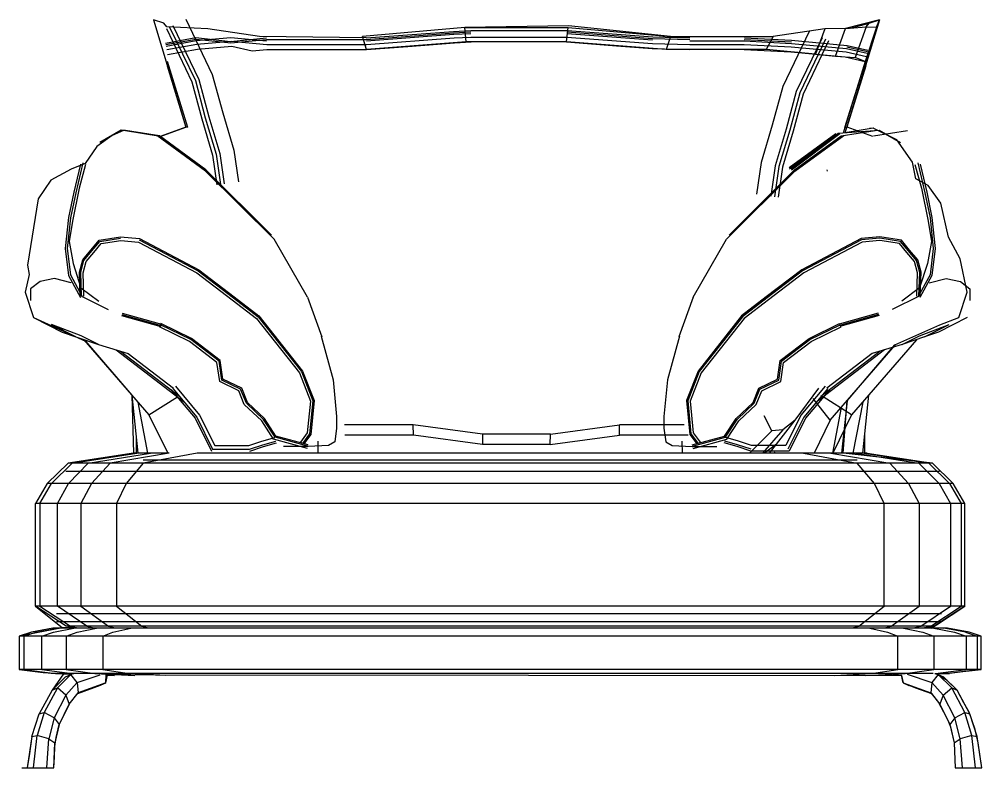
# Model space of a CAD drawing. Header units: inches. Extents: x -0.4 to 42.1, y 14 to 38.8.
# Drawn here: x 23.096 to 24.199, y 19.192 to 20.05 of the extents above; entities that cross this region are included whole.
import ezdxf

# ---------------------------------------------------------------- set-up
doc = ezdxf.new("R2010")
doc.units = ezdxf.units.IN
doc.header["$MEASUREMENT"] = 0
doc.layers.add('02', color=2, linetype='Continuous')

msp = doc.modelspace()

# ---------------------------------------------------------------- linework, layer by layer
at = {"layer": '02'}
for p, q in [((23.2619, 20.0453), (23.2501, 20.049)), ((23.2501, 20.049), (23.2871, 19.926)), ((23.2655, 20.0409), (23.2619, 20.0453)), ((23.2874, 20.0496), (23.3176, 19.9865)), ((24.0426, 19.9197), (24.0818, 20.049)), ((24.0818, 20.049), (24.043, 20.039)), ((24.0488, 20.0395), (24.07, 20.0453)), ((24.0818, 20.049), (24.066, 19.9963)), ((24.0666, 20.0409), (24.07, 20.0453)), ((24.07, 20.0453), (24.0818, 20.049)), ((24.0784, 20.0404), (24.0818, 20.049)), ((23.265, 20.0389), (23.2942, 19.9779)), ((23.3125, 20.0388), (23.2655, 20.0409)), ((23.2687, 20.0407), (23.2982, 19.9793)), ((23.2725, 20.0425), (23.3021, 19.9808)), ((23.3718, 20.0297), (23.3125, 20.0388)), ((23.6068, 20.0402), (23.4895, 20.0297)), ((23.4939, 20.0282), (23.594, 20.0358)), ((23.494, 20.0265), (23.5942, 20.0341)), ((23.594, 20.0358), (23.6137, 20.0369)), ((23.5942, 20.0341), (23.6137, 20.0351)), ((23.5943, 20.0324), (23.6138, 20.0334)), ((23.7255, 20.0422), (23.6068, 20.0402)), ((23.6068, 20.0402), (23.7253, 20.0402)), ((23.6084, 20.0236), (23.6068, 20.0402)), ((23.6137, 20.0369), (23.724, 20.0369)), ((23.7235, 20.0236), (23.7253, 20.0402)), ((23.7239, 20.0334), (23.822, 20.026)), ((23.724, 20.0369), (23.8221, 20.0294)), ((23.724, 20.0351), (23.822, 20.0277)), ((23.7253, 20.0402), (23.8425, 20.0297)), ((23.8425, 20.0297), (23.7255, 20.0422)), ((24.0194, 20.0388), (23.9602, 20.0297)), ((24.0013, 20.0356, 0), (23.971, 19.9725, 0)), ((24.0194, 20.0388), (24.0085, 20.0095)), ((24.043, 20.039), (24.0194, 20.0388)), ((24.0313, 20.0074), (24.043, 20.039)), ((24.043, 20.039), (24.0666, 20.0409)), ((24.0666, 20.0409), (24.0541, 20.0057)), ((24.0784, 20.0404), (24.0656, 20.0013)), ((24.0666, 20.0409), (24.0784, 20.0404)), ((23.264, 20.0224), (23.2989, 20.0286)), ((23.2643, 20.0207), (23.2991, 20.0269)), ((23.2646, 20.019), (23.2993, 20.0252)), ((23.2989, 20.0286), (23.3386, 20.0243)), ((23.2991, 20.0269), (23.3387, 20.0226)), ((23.2993, 20.0252), (23.3389, 20.0288)), ((23.2999, 20.0211), (23.3393, 20.0247)), ((23.3386, 20.0243), (23.3796, 20.0282)), ((23.3387, 20.0226), (23.3796, 20.0265)), ((23.3389, 20.0288), (23.3797, 20.0248)), ((23.3393, 20.0247), (23.3799, 20.0207)), ((23.4939, 20.0282), (23.3718, 20.0297)), ((23.3796, 20.0265), (23.494, 20.0265)), ((23.4944, 20.0149), (23.4895, 20.0297)), ((23.4941, 20.0248), (23.5943, 20.0324)), ((23.4942, 20.0207), (23.5945, 20.0283)), ((23.6084, 20.0236), (23.4944, 20.0149)), ((23.5416, 20.0185), (23.5949, 20.0226)), ((23.5945, 20.0283), (23.6139, 20.0293)), ((23.5949, 20.0226), (23.614, 20.0236)), ((23.7235, 20.0236), (23.6084, 20.0236)), ((23.6139, 20.0293), (23.7237, 20.0293)), ((23.7235, 20.0236), (23.7805, 20.0193)), ((23.8375, 20.0149), (23.7235, 20.0236)), ((23.7237, 20.0293), (23.8217, 20.0219)), ((23.8217, 20.0219), (23.8645, 20.0207)), ((23.822, 20.0277), (23.8646, 20.0265)), ((23.8221, 20.0294), (23.8646, 20.0282)), ((23.8425, 20.0297), (23.8375, 20.0149)), ((23.8425, 20.0297), (23.9602, 20.0297)), ((23.8646, 20.0248), (23.927, 20.0248)), ((23.927, 20.0265), (23.981, 20.0237)), ((23.927, 20.0248), (23.9809, 20.022)), ((23.9271, 20.0282), (23.9811, 20.0255)), ((23.9602, 20.0297), (23.9519, 20.0149)), ((23.9809, 20.022), (24.0442, 20.0163)), ((23.9811, 20.0255), (24.0448, 20.0197)), ((24.0161, 20.0285, 0), (23.9865, 19.9668, 0)), ((24.0199, 20.0267, 0), (23.9905, 19.9653, 0)), ((24.0236, 20.0249, 0), (23.9944, 19.9639, 0)), ((23.2654, 20.015), (23.2999, 20.0211)), ((23.2664, 20.0093), (23.3007, 20.0154)), ((23.3007, 20.0154), (23.3398, 20.019)), ((23.3398, 20.019), (23.3634, 20.0133)), ((23.3634, 20.0133), (23.3802, 20.0149)), ((23.3799, 20.0207), (23.4942, 20.0207)), ((23.3802, 20.0149), (23.4944, 20.0149)), ((23.4944, 20.0149), (23.5416, 20.0185)), ((23.7805, 20.0193), (23.8214, 20.0162)), ((23.8214, 20.0162), (23.8644, 20.0149)), ((23.9519, 20.0149), (23.8375, 20.0149)), ((23.8645, 20.0207), (23.9269, 20.0207)), ((23.9268, 20.0149), (23.9802, 20.0122)), ((23.9269, 20.0207), (23.9806, 20.0179)), ((24.0085, 20.0095), (23.9519, 20.0149)), ((23.9802, 20.0122), (24.0427, 20.0066)), ((23.9806, 20.0179), (24.0436, 20.0122)), ((24.0436, 20.0122), (24.0668, 20.0069)), ((24.0442, 20.0163), (24.0678, 20.0109)), ((24.0445, 20.018), (24.0681, 20.0126)), ((24.0448, 20.0197), (24.0685, 20.0143)), ((23.2897, 19.9256), (23.2664, 20.0013)), ((24.0085, 20.0095), (24.0313, 20.0074)), ((24.0313, 20.0074), (24.0541, 20.0057)), ((24.0656, 20.0013), (24.0402, 19.9193)), ((24.0423, 19.9256), (24.0657, 20.0013)), ((24.0427, 20.0066), (24.0656, 20.0013)), ((24.0656, 20.0013), (24.0541, 20.0057)), ((23.266, 19.9963), (23.2874, 19.926)), ((24.0661, 19.9963), (24.0446, 19.926)), ((23.2942, 19.9779), (23.3056, 19.9355)), ((23.2982, 19.9793), (23.3096, 19.9366)), ((23.3021, 19.9808), (23.3136, 19.9378)), ((23.3176, 19.9865), (23.3295, 19.9423)), ((23.971, 19.9725, 0), (23.9591, 19.9283, 0)), ((23.9865, 19.9668, 0), (23.975, 19.9238, 0)), ((23.9905, 19.9653, 0), (23.979, 19.9226, 0)), ((23.9944, 19.9639, 0), (23.983, 19.9215, 0)), ((23.3056, 19.9355), (23.318, 19.8941)), ((23.3096, 19.9366), (23.3221, 19.895)), ((23.3136, 19.9378), (23.3262, 19.8959)), ((23.3295, 19.9423), (23.3423, 19.8995)), ((23.2134, 19.9224), (23.1888, 19.9086)), ((23.2181, 19.9221), (23.2134, 19.9224)), ((23.254, 19.9163), (23.2134, 19.9224)), ((23.2578, 19.9155), (23.2871, 19.926)), ((23.2871, 19.926), (23.2579, 19.9155)), ((23.2896, 19.926), (23.2871, 19.926)), ((23.9591, 19.9283, 0), (23.9463, 19.8855, 0)), ((23.975, 19.9238, 0), (23.9624, 19.8819, 0)), ((23.979, 19.9226, 0), (23.9665, 19.881, 0)), ((24.0346, 19.9191, 0), (24.0816, 19.9224)), ((24.0424, 19.926), (24.045, 19.926)), ((24.0747, 19.9249), (24.0426, 19.9197)), ((24.0742, 19.9155), (24.045, 19.926)), ((24.0705, 19.9248, 0), (24.0752, 19.9252, 0)), ((24.1017, 19.9116), (24.0747, 19.9249)), ((24.0769, 19.9221), (24.0816, 19.9224)), ((24.0816, 19.9224), (24.1061, 19.9086)), ((23.203, 19.9166), (23.1855, 19.9037)), ((23.2157, 19.9223), (23.203, 19.9166)), ((23.2579, 19.9155), (23.2157, 19.9223)), ((23.257, 19.9162), (23.2181, 19.9221)), ((23.3099, 19.8756), (23.254, 19.9163)), ((23.3103, 19.877), (23.257, 19.9162)), ((23.983, 19.9215, 0), (23.9706, 19.8801, 0)), ((23.9783, 19.8797, 0), (24.0317, 19.9189, 0)), ((23.9787, 19.8783, 0), (24.0346, 19.9191, 0)), ((23.9806, 19.8782), (24.0334, 19.9182)), ((24.0363, 19.9184), (23.9811, 19.8768)), ((23.9846, 19.877), (24.038, 19.9162)), ((23.985, 19.8756), (24.0409, 19.9163)), ((24.038, 19.9162), (24.0769, 19.9221)), ((24.0751, 19.9162), (24.114, 19.9221)), ((24.1196, 19.8861), (24.1017, 19.9116)), ((23.1855, 19.9037), (23.1721, 19.8843)), ((23.318, 19.8941), (23.3229, 19.8598)), ((23.3221, 19.895), (23.327, 19.8604)), ((23.3262, 19.8959), (23.3311, 19.861)), ((23.3423, 19.8995), (23.3475, 19.8633)), ((23.1721, 19.8843), (23.156, 19.878)), ((23.1665, 19.8837, 0), (23.159, 19.8514, 0)), ((23.1692, 19.8851, 0), (23.1612, 19.8509, 0)), ((23.1725, 19.8832, 0), (23.165, 19.8562, 0)), ((23.9463, 19.8855, 0), (23.9411, 19.8493, 0)), ((23.9624, 19.8819, 0), (23.9575, 19.8469, 0)), ((23.9665, 19.881, 0), (23.9616, 19.8464, 0)), ((23.9706, 19.8801, 0), (23.9657, 19.8458, 0)), ((24.1234, 19.8669), (24.1196, 19.8861)), ((24.1225, 19.8832, 0), (24.13, 19.8562, 0)), ((24.1257, 19.8851, 0), (24.1337, 19.8509, 0)), ((24.1284, 19.8837, 0), (24.136, 19.8514, 0)), ((23.156, 19.878), (23.1328, 19.8655)), ((23.3103, 19.877), (23.3099, 19.8756)), ((23.3883, 19.7979), (23.3099, 19.8756)), ((23.3854, 19.8024), (23.3103, 19.877)), ((23.9066, 19.7979), (23.985, 19.8756)), ((23.9095, 19.8024), (23.9846, 19.877)), ((23.9846, 19.877), (23.985, 19.8756)), ((24.0217, 19.877), (24.0221, 19.8756)), ((23.1328, 19.8655), (23.1182, 19.8438)), ((24.1376, 19.8593), (24.1234, 19.8669)), ((24.1521, 19.839), (24.1376, 19.8593)), ((23.159, 19.8514, 0), (23.1529, 19.8227, 0)), ((23.1612, 19.8509, 0), (23.1552, 19.8223, 0)), ((23.165, 19.8562, 0), (23.1574, 19.8185, 0)), ((24.13, 19.8562, 0), (24.1375, 19.8185, 0)), ((24.1337, 19.8509, 0), (24.1398, 19.8223, 0)), ((24.136, 19.8514, 0), (24.142, 19.8227, 0)), ((23.1182, 19.8438), (23.1061, 19.7679)), ((24.1608, 19.7999), (24.1521, 19.839)), ((23.1529, 19.8227, 0), (23.1491, 19.7869, 0)), ((23.1552, 19.8223, 0), (23.1514, 19.787, 0)), ((23.1574, 19.8185, 0), (23.1537, 19.7952, 0)), ((24.1375, 19.8185, 0), (24.1413, 19.7952, 0)), ((24.1398, 19.8223, 0), (24.1435, 19.787, 0)), ((24.142, 19.8227, 0), (24.1458, 19.7869, 0)), ((23.1537, 19.7952, 0), (23.1582, 19.7697, 0)), ((23.1786, 19.7852, 0), (23.1881, 19.7966, 0)), ((23.1797, 19.7843, 0), (23.1888, 19.7952, 0)), ((23.1818, 19.7826, 0), (23.1902, 19.7927, 0)), ((23.1881, 19.7966, 0), (23.2126, 19.8003, 0)), ((23.1888, 19.7952, 0), (23.2126, 19.7989, 0)), ((23.1902, 19.7927, 0), (23.2127, 19.7962, 0)), ((23.2126, 19.8003, 0), (23.2343, 19.7984, 0)), ((23.2127, 19.7962, 0), (23.2331, 19.7944, 0)), ((23.2331, 19.7944, 0), (23.2999, 19.7591, 0)), ((23.2339, 19.797, 0), (23.3014, 19.7614, 0)), ((23.2343, 19.7984, 0), (23.3022, 19.7626, 0)), ((23.4265, 19.7313), (23.3883, 19.7979)), ((23.8685, 19.7313), (23.9066, 19.7979)), ((24.0607, 19.7984, 0), (23.9928, 19.7626, 0)), ((24.0611, 19.797, 0), (23.9936, 19.7614, 0)), ((24.0619, 19.7944, 0), (23.995, 19.7591, 0)), ((24.0824, 19.8003, 0), (24.0607, 19.7984, 0)), ((24.0823, 19.7989, 0), (24.0611, 19.797, 0)), ((24.0822, 19.7962, 0), (24.0619, 19.7944, 0)), ((24.1047, 19.7927, 0), (24.0822, 19.7962, 0)), ((24.1061, 19.7952, 0), (24.0823, 19.7989, 0)), ((24.1069, 19.7966, 0), (24.0824, 19.8003, 0)), ((24.1132, 19.7826, 0), (24.1047, 19.7927, 0)), ((24.1152, 19.7843, 0), (24.1061, 19.7952, 0)), ((24.1163, 19.7852, 0), (24.1069, 19.7966, 0)), ((24.1413, 19.7952, 0), (24.1368, 19.7697, 0)), ((24.1742, 19.7753), (24.1608, 19.7999)), ((23.1491, 19.7869, 0), (23.153, 19.7562, 0)), ((23.1514, 19.787, 0), (23.1552, 19.7569, 0)), ((23.1692, 19.7739, 0), (23.1786, 19.7852, 0)), ((23.1705, 19.7733, 0), (23.1797, 19.7843, 0)), ((23.173, 19.772, 0), (23.1818, 19.7826, 0)), ((24.122, 19.772, 0), (24.1132, 19.7826, 0)), ((24.1244, 19.7733, 0), (24.1152, 19.7843, 0)), ((24.1258, 19.7739, 0), (24.1163, 19.7852, 0)), ((24.1435, 19.787, 0), (24.1398, 19.7569, 0)), ((24.1458, 19.7869, 0), (24.142, 19.7562, 0)), ((23.1582, 19.7697, 0), (23.1672, 19.7418, 0)), ((23.1654, 19.7598, 0), (23.1692, 19.7739, 0)), ((23.1669, 19.7596, 0), (23.1705, 19.7733, 0)), ((23.1696, 19.7593, 0), (23.173, 19.772, 0)), ((24.1254, 19.7593, 0), (24.122, 19.772, 0)), ((24.1281, 19.7596, 0), (24.1244, 19.7733, 0)), ((24.1295, 19.7598, 0), (24.1258, 19.7739, 0)), ((24.1368, 19.7697, 0), (24.1277, 19.7418, 0)), ((24.1823, 19.7372), (24.1742, 19.7753)), ((23.1077, 19.7574), (23.1033, 19.7372)), ((23.1061, 19.7679), (23.1077, 19.7574)), ((23.1664, 19.7325, 0), (23.1654, 19.7598, 0)), ((23.1678, 19.7325, 0), (23.1669, 19.7596, 0)), ((23.1705, 19.7326, 0), (23.1696, 19.7593, 0)), ((23.2999, 19.7591, 0), (23.3402, 19.7282, 0)), ((23.3014, 19.7614, 0), (23.3418, 19.7304, 0)), ((23.3022, 19.7626, 0), (23.3427, 19.7315, 0)), ((23.9928, 19.7626, 0), (23.9522, 19.7315, 0)), ((23.9936, 19.7614, 0), (23.9531, 19.7304, 0)), ((23.995, 19.7591, 0), (23.9547, 19.7282, 0)), ((24.1245, 19.7326, 0), (24.1254, 19.7593, 0)), ((24.1271, 19.7325, 0), (24.1281, 19.7596, 0)), ((24.1286, 19.7325, 0), (24.1295, 19.7598, 0)), ((23.1203, 19.7492, 0), (23.1095, 19.7409, 0)), ((23.1369, 19.7525, 0), (23.1203, 19.7492, 0)), ((23.156, 19.7476, 0), (23.1369, 19.7525, 0)), ((23.153, 19.7562, 0), (23.1667, 19.731, 0)), ((23.1552, 19.7569, 0), (23.1687, 19.732, 0)), ((24.1398, 19.7569, 0), (24.1262, 19.732, 0)), ((24.142, 19.7562, 0), (24.1282, 19.731, 0)), ((24.1389, 19.7476, 0), (24.1581, 19.7525, 0)), ((24.1581, 19.7525, 0), (24.1747, 19.7492, 0)), ((24.1747, 19.7492, 0), (24.1855, 19.7409, 0)), ((23.1033, 19.7372), (23.1127, 19.708)), ((23.1095, 19.7409, 0), (23.1095, 19.7276, 0)), ((23.1672, 19.7418, 0), (23.1875, 19.7268, 0)), ((24.1277, 19.7418, 0), (24.1074, 19.7268, 0)), ((24.1729, 19.708), (24.1823, 19.7372)), ((24.1855, 19.7409, 0), (24.1855, 19.7276, 0)), ((23.1676, 19.7325), (23.1985, 19.7172)), ((23.3402, 19.7282, 0), (23.3681, 19.7069, 0)), ((23.3418, 19.7304, 0), (23.37, 19.7088, 0)), ((23.3427, 19.7315, 0), (23.371, 19.7098, 0)), ((23.4265, 19.7313), (23.4431, 19.6859)), ((23.8685, 19.7313), (23.8519, 19.6859)), ((23.9522, 19.7315, 0), (23.9239, 19.7098, 0)), ((23.9531, 19.7304, 0), (23.925, 19.7088, 0)), ((23.9547, 19.7282, 0), (23.9269, 19.7069, 0)), ((24.1273, 19.7325), (24.0964, 19.7172)), ((23.2144, 19.713), (23.2594, 19.7003)), ((24.0805, 19.713), (24.0356, 19.7003)), ((23.1127, 19.708), (23.1722, 19.6807)), ((23.1127, 19.708), (23.1456, 19.6913)), ((23.2136, 19.7102), (23.2586, 19.6975)), ((23.214, 19.7116), (23.259, 19.6989)), ((23.3681, 19.7069, 0), (23.4174, 19.6446, 0)), ((23.37, 19.7088, 0), (23.4197, 19.646, 0)), ((23.371, 19.7098, 0), (23.421, 19.6467, 0)), ((23.9239, 19.7098, 0), (23.874, 19.6467, 0)), ((23.925, 19.7088, 0), (23.8752, 19.646, 0)), ((23.9269, 19.7069, 0), (23.8776, 19.6446, 0)), ((24.0809, 19.7116), (24.036, 19.6989)), ((24.0813, 19.7102), (24.0363, 19.6975)), ((24.1822, 19.708), (24.1493, 19.6913)), ((24.151, 19.6996), (24.1729, 19.708)), ((23.1614, 19.6859), (23.1333, 19.7001)), ((23.1675, 19.687), (23.1333, 19.7001)), ((23.1456, 19.6913), (23.1614, 19.6859)), ((23.2915, 19.6805, 0), (23.257, 19.6973, 0)), ((23.2929, 19.6828, 0), (23.2581, 19.6997, 0)), ((23.2937, 19.684, 0), (23.2588, 19.701, 0)), ((24.0013, 19.684, 0), (24.0362, 19.701, 0)), ((24.002, 19.6828, 0), (24.0368, 19.6997, 0)), ((24.0034, 19.6805, 0), (24.038, 19.6973, 0)), ((24.0995, 19.6766), (24.151, 19.6996)), ((24.1275, 19.687), (24.1616, 19.7001)), ((24.1336, 19.6859), (24.1616, 19.7001)), ((24.1493, 19.6913), (24.1336, 19.6859)), ((23.1614, 19.6859), (23.1872, 19.677)), ((23.1872, 19.677), (23.1675, 19.687)), ((23.1702, 19.6828), (23.1706, 19.6825)), ((23.1706, 19.6825), (23.245, 19.5965)), ((23.1706, 19.6825), (23.1707, 19.6825)), ((23.1722, 19.6807), (23.2256, 19.6189)), ((23.3229, 19.6565, 0), (23.2915, 19.6805, 0)), ((23.3254, 19.6579, 0), (23.2929, 19.6828, 0)), ((23.3268, 19.6587, 0), (23.2937, 19.684, 0)), ((23.4422, 19.6868, 0), (23.4559, 19.6366, 0)), ((23.8527, 19.6868, 0), (23.8391, 19.6366, 0)), ((23.9682, 19.6587, 0), (24.0013, 19.684, 0)), ((23.9695, 19.6579, 0), (24.002, 19.6828, 0)), ((23.972, 19.6565, 0), (24.0034, 19.6805, 0)), ((24.1244, 19.6825), (24.0499, 19.5965)), ((24.1078, 19.677), (24.1275, 19.687)), ((24.1336, 19.6859), (24.1078, 19.677)), ((24.1244, 19.6825), (24.1243, 19.6825)), ((24.1248, 19.6828), (24.1244, 19.6825)), ((23.1872, 19.677), (23.2214, 19.6669)), ((23.2073, 19.671), (23.2847, 19.6116)), ((23.2125, 19.6695), (23.2803, 19.6175)), ((24.0877, 19.671), (24.0103, 19.6116)), ((24.0825, 19.6695), (24.0146, 19.6175)), ((24.0254, 19.5903), (24.0999, 19.6762)), ((24.0447, 19.6126), (24.0995, 19.6766)), ((24.1078, 19.677), (24.0736, 19.6669)), ((23.2214, 19.6669), (23.2733, 19.6272)), ((23.3285, 19.6363, 0), (23.3254, 19.6579, 0)), ((23.3298, 19.6373, 0), (23.3268, 19.6587, 0)), ((23.9651, 19.6373, 0), (23.9682, 19.6587, 0)), ((23.9665, 19.6363, 0), (23.9695, 19.6579, 0)), ((24.0736, 19.6669), (24.0216, 19.6272)), ((23.3261, 19.6345, 0), (23.3229, 19.6565, 0)), ((23.9689, 19.6345, 0), (23.972, 19.6565, 0)), ((23.3501, 19.626, 0), (23.3285, 19.6363, 0)), ((23.3513, 19.6271, 0), (23.3298, 19.6373, 0)), ((23.4174, 19.6446, 0), (23.43, 19.6122, 0)), ((23.4197, 19.646, 0), (23.4327, 19.6126, 0)), ((23.421, 19.6467, 0), (23.4342, 19.6128, 0)), ((23.4559, 19.6366, 0), (23.46, 19.5947, 0)), ((23.8391, 19.6366, 0), (23.8349, 19.5947, 0)), ((23.874, 19.6467, 0), (23.8607, 19.6128, 0)), ((23.8752, 19.646, 0), (23.8622, 19.6126, 0)), ((23.8776, 19.6446, 0), (23.865, 19.6122, 0)), ((23.9437, 19.6271, 0), (23.9651, 19.6373, 0)), ((23.9448, 19.626, 0), (23.9665, 19.6363, 0)), ((23.2706, 19.6251, 0), (23.2978, 19.5926, 0)), ((23.2723, 19.6265, 0), (23.2997, 19.5939, 0)), ((23.2754, 19.6292, 0), (23.3031, 19.5962, 0)), ((23.348, 19.624, 0), (23.3261, 19.6345, 0)), ((23.3566, 19.6099, 0), (23.3501, 19.626, 0)), ((23.3578, 19.6107, 0), (23.3513, 19.6271, 0)), ((23.9371, 19.6107, 0), (23.9437, 19.6271, 0)), ((23.9384, 19.6099, 0), (23.9448, 19.626, 0)), ((23.9469, 19.624, 0), (23.9689, 19.6345, 0)), ((23.9853, 19.5902), (24.0123, 19.6272)), ((24.0195, 19.6292, 0), (23.9918, 19.5962, 0)), ((24.0227, 19.6265, 0), (23.9953, 19.5939, 0)), ((24.0244, 19.6251, 0), (23.9972, 19.5926, 0)), ((23.2256, 19.6189), (23.2272, 19.5524)), ((23.2256, 19.6189), (23.2324, 19.5524)), ((23.245, 19.5965), (23.2778, 19.617)), ((23.3543, 19.6083, 0), (23.348, 19.624, 0)), ((23.9406, 19.6083, 0), (23.9469, 19.624, 0)), ((24.0254, 19.5903), (24.0057, 19.6153)), ((24.0499, 19.5965), (24.0172, 19.617)), ((24.0694, 19.6189), (24.0625, 19.5524)), ((23.2323, 19.6111), (23.2435, 19.5524)), ((23.3742, 19.5895, 0), (23.3543, 19.6083, 0)), ((23.3763, 19.5912, 0), (23.3566, 19.6099, 0)), ((23.3774, 19.5922, 0), (23.3578, 19.6107, 0)), ((23.43, 19.6122, 0), (23.4264, 19.5757, 0)), ((23.4327, 19.6126, 0), (23.429, 19.5747, 0)), ((23.4342, 19.6128, 0), (23.4304, 19.5741, 0)), ((23.8607, 19.6128, 0), (23.8645, 19.5741, 0)), ((23.8622, 19.6126, 0), (23.8659, 19.5747, 0)), ((23.865, 19.6122, 0), (23.8685, 19.5757, 0)), ((23.9176, 19.5922, 0), (23.9371, 19.6107, 0)), ((23.9187, 19.5912, 0), (23.9384, 19.6099, 0)), ((23.9207, 19.5895, 0), (23.9406, 19.6083, 0)), ((24.038, 19.6048), (24.028, 19.5524)), ((24.0447, 19.6127), (24.0385, 19.5524)), ((24.0404, 19.5524), (24.0447, 19.6126)), ((24.0627, 19.6111), (24.0515, 19.5524)), ((23.245, 19.5965), (23.2665, 19.5524)), ((23.2978, 19.5926, 0), (23.3166, 19.555, 0)), ((23.2997, 19.5939, 0), (23.318, 19.5572, 0)), ((23.3031, 19.5962, 0), (23.3206, 19.5613, 0)), ((23.3904, 19.5722, 0), (23.3774, 19.5922, 0)), ((23.46, 19.5947, 0), (23.46, 19.5811, 0)), ((23.8349, 19.5947, 0), (23.8349, 19.5811, 0)), ((23.9045, 19.5722, 0), (23.9176, 19.5922, 0)), ((23.9587, 19.578), (23.9499, 19.5955)), ((23.9918, 19.5962, 0), (23.9744, 19.5613, 0)), ((23.9953, 19.5939, 0), (23.9769, 19.5572, 0)), ((23.9972, 19.5926, 0), (23.9783, 19.555, 0)), ((24.0499, 19.5965), (24.0285, 19.5524)), ((23.3878, 19.5686, 0), (23.3742, 19.5895, 0)), ((23.3895, 19.5709, 0), (23.3763, 19.5912, 0)), ((23.46, 19.5811, 0), (23.458, 19.5654, 0)), ((23.5478, 19.5851), (23.469, 19.5851)), ((23.5479, 19.5733), (23.5478, 19.5851)), ((23.6271, 19.5745), (23.5478, 19.5851)), ((23.705, 19.5745), (23.7841, 19.5851)), ((23.784, 19.5733), (23.7841, 19.5851)), ((23.8581, 19.5851), (23.7841, 19.5851)), ((23.8349, 19.5811, 0), (23.837, 19.5654, 0)), ((23.9054, 19.5709, 0), (23.9187, 19.5912, 0)), ((23.9071, 19.5686, 0), (23.9207, 19.5895, 0)), ((23.9639, 19.563), (23.9853, 19.5902)), ((23.9853, 19.5902), (23.971, 19.5794)), ((24.0254, 19.5903), (24.007, 19.5524)), ((23.2303, 19.5729), (23.2304, 19.5524)), ((23.3744, 19.5663, 0), (23.3892, 19.5705, 0)), ((23.4272, 19.5607, 0), (23.3895, 19.5709, 0)), ((23.4276, 19.5621, 0), (23.3904, 19.5722, 0)), ((23.4264, 19.5757, 0), (23.4186, 19.5653, 0)), ((23.429, 19.5747, 0), (23.4208, 19.5637, 0)), ((23.4304, 19.5741, 0), (23.4219, 19.5628, 0)), ((23.5479, 19.5733), (23.4693, 19.5733)), ((23.6271, 19.5626), (23.5479, 19.5733)), ((23.705, 19.5745), (23.6271, 19.5745)), ((23.6271, 19.5745), (23.6271, 19.5626)), ((23.7048, 19.5626), (23.705, 19.5745)), ((23.7048, 19.5626), (23.784, 19.5733)), ((23.8627, 19.5733), (23.784, 19.5733)), ((23.8645, 19.5741, 0), (23.873, 19.5628, 0)), ((23.8659, 19.5747, 0), (23.8742, 19.5637, 0)), ((23.8673, 19.5621, 0), (23.9045, 19.5722, 0)), ((23.8677, 19.5607, 0), (23.9054, 19.5709, 0)), ((23.8685, 19.5757, 0), (23.8763, 19.5653, 0)), ((23.9205, 19.5663, 0), (23.9057, 19.5705, 0)), ((23.9587, 19.578), (23.933, 19.5524)), ((23.971, 19.5794), (23.9479, 19.5524)), ((23.971, 19.5794), (23.9587, 19.578)), ((24.0647, 19.5729), (24.0646, 19.5524)), ((23.3206, 19.5613, 0), (23.3596, 19.5613, 0)), ((23.3596, 19.5613, 0), (23.3744, 19.5663, 0)), ((23.3602, 19.5572, 0), (23.3756, 19.5623, 0)), ((23.3606, 19.555, 0), (23.3763, 19.5602, 0)), ((23.3756, 19.5623, 0), (23.3903, 19.5665, 0)), ((23.3763, 19.5602, 0), (23.391, 19.5644, 0)), ((23.4265, 19.5581, 0), (23.3878, 19.5686, 0)), ((23.4276, 19.5602, 0), (23.3993, 19.5602, 0)), ((23.4506, 19.5613, 0), (23.4276, 19.5602, 0)), ((23.4387, 19.5524), (23.4389, 19.5663)), ((23.458, 19.5654, 0), (23.4506, 19.5613, 0)), ((23.7048, 19.5626), (23.6271, 19.5626)), ((23.837, 19.5654, 0), (23.8443, 19.5613, 0)), ((23.8443, 19.5613, 0), (23.8674, 19.5602, 0)), ((23.8563, 19.5524), (23.856, 19.5663)), ((23.8674, 19.5602, 0), (23.8956, 19.5602, 0)), ((23.8684, 19.5581, 0), (23.9071, 19.5686, 0)), ((23.9187, 19.5602, 0), (23.904, 19.5644, 0)), ((23.9193, 19.5623, 0), (23.9046, 19.5665, 0)), ((23.9344, 19.555, 0), (23.9187, 19.5602, 0)), ((23.9347, 19.5572, 0), (23.9193, 19.5623, 0)), ((23.9354, 19.5613, 0), (23.9205, 19.5663, 0)), ((23.9744, 19.5613, 0), (23.9354, 19.5613, 0)), ((23.9639, 19.563), (23.9501, 19.5524)), ((23.9557, 19.5524), (23.9639, 19.563)), ((23.2272, 19.5524), (23.1524, 19.541)), ((23.1571, 19.541), (23.2313, 19.5524)), ((23.1756, 19.541), (23.247, 19.5524)), ((23.2681, 19.5524), (23.2005, 19.541)), ((23.2681, 19.5524), (23.2272, 19.5524)), ((23.3003, 19.5524), (23.2385, 19.541)), ((24.0677, 19.5524), (23.3003, 19.5524)), ((23.318, 19.5572, 0), (23.3602, 19.5572, 0)), ((23.9783, 19.555, 0), (23.9344, 19.555, 0)), ((23.9619, 19.5535), (23.9604, 19.5524)), ((23.9619, 19.5535), (23.9609, 19.5524)), ((23.9627, 19.5524), (23.9619, 19.5535)), ((23.9947, 19.5524), (24.0564, 19.541)), ((24.0262, 19.5524), (24.0937, 19.541)), ((24.1426, 19.541), (24.0404, 19.5524)), ((24.0546, 19.5524), (24.1271, 19.541)), ((24.0643, 19.5524), (24.1385, 19.541)), ((24.0677, 19.5524), (24.1426, 19.541)), ((23.1524, 19.541), (23.1286, 19.518)), ((23.1336, 19.518), (23.1571, 19.541)), ((24.1426, 19.541), (23.1524, 19.541)), ((23.153, 19.518), (23.1756, 19.541)), ((23.2005, 19.541), (23.1791, 19.518)), ((23.2385, 19.541), (23.2188, 19.518)), ((24.0564, 19.5446), (23.2385, 19.5446)), ((24.0761, 19.518), (24.0564, 19.541)), ((24.0937, 19.541), (24.115, 19.518)), ((24.1271, 19.541), (24.1502, 19.518)), ((24.1621, 19.518), (24.1385, 19.541)), ((24.1663, 19.518), (24.1426, 19.541)), ((24.1507, 19.5316), (23.1498, 19.5316)), ((23.1286, 19.518), (23.1152, 19.4951)), ((23.1202, 19.4951), (23.1336, 19.518)), ((24.1663, 19.518), (23.1286, 19.518)), ((23.1402, 19.4951), (23.153, 19.518)), ((23.1791, 19.518), (23.1669, 19.4951)), ((23.2188, 19.518), (23.2077, 19.4951)), ((24.0873, 19.4951), (24.0761, 19.518)), ((24.115, 19.518), (24.1272, 19.4951)), ((24.1502, 19.518), (24.1633, 19.4951)), ((24.1621, 19.518), (24.1755, 19.4951)), ((24.1798, 19.4951), (24.1663, 19.518)), ((23.1152, 19.3772), (23.1152, 19.4951)), ((24.1798, 19.4951), (23.1152, 19.4951)), ((23.1202, 19.4951), (23.1202, 19.3772)), ((23.1402, 19.3772), (23.1402, 19.4951)), ((23.1669, 19.4951), (23.1669, 19.3772)), ((23.2077, 19.4951), (23.2077, 19.3772)), ((24.0873, 19.3772), (24.0873, 19.4951)), ((24.1272, 19.4951), (24.1272, 19.3772)), ((24.1633, 19.4951), (24.1633, 19.3772)), ((24.1755, 19.4951), (24.1755, 19.3772)), ((24.1798, 19.3772), (24.1798, 19.4951)), ((23.1152, 19.3772), (23.1462, 19.3524)), ((23.1503, 19.3543), (23.1152, 19.3772)), ((24.1798, 19.3772), (23.1152, 19.3772)), ((23.1202, 19.3772), (23.155, 19.3543)), ((23.1737, 19.3543), (23.1402, 19.3772)), ((23.1669, 19.3772), (23.1988, 19.3543)), ((23.2077, 19.3772), (23.2368, 19.3543)), ((24.0582, 19.3543), (24.0873, 19.3772)), ((24.0954, 19.3543), (24.1272, 19.3772)), ((24.1291, 19.3543), (24.1633, 19.3772)), ((24.1405, 19.3543), (24.1755, 19.3772)), ((24.1798, 19.3772), (24.1446, 19.3543)), ((24.147, 19.3559), (24.1798, 19.3772)), ((24.1529, 19.3687), (23.1393, 19.3687)), ((23.1462, 19.3524), (23.0965, 19.3429)), ((23.1351, 19.3521), (23.1105, 19.3475)), ((23.1155, 19.3475), (23.1399, 19.3521)), ((23.1573, 19.3527), (23.1351, 19.3521)), ((24.1599, 19.3521), (23.1351, 19.3521)), ((23.1357, 19.3475), (23.1591, 19.3521)), ((24.1529, 19.3595), (23.1393, 19.3595)), ((23.1399, 19.3521), (23.1619, 19.3527)), ((23.1573, 19.3527), (23.1503, 19.3543)), ((24.1446, 19.3543), (23.1503, 19.3543)), ((23.155, 19.3543), (23.1619, 19.3527)), ((23.1591, 19.3521), (23.1803, 19.3527)), ((23.1627, 19.3475), (23.1849, 19.3521)), ((23.1737, 19.3543), (23.1803, 19.3527)), ((23.1849, 19.3521), (23.205, 19.3527)), ((23.1988, 19.3543), (23.205, 19.3527)), ((23.2038, 19.3475), (23.2242, 19.3521)), ((23.2242, 19.3521), (23.2425, 19.3527)), ((23.2368, 19.3543), (23.2425, 19.3527)), ((24.0524, 19.3527), (24.0582, 19.3543)), ((24.0524, 19.3527), (24.0708, 19.3521)), ((24.0708, 19.3521), (24.0911, 19.3475)), ((24.0891, 19.3527), (24.0954, 19.3543)), ((24.0891, 19.3527), (24.1092, 19.3521)), ((24.1092, 19.3521), (24.1314, 19.3475)), ((24.1222, 19.3527), (24.1291, 19.3543)), ((24.1222, 19.3527), (24.144, 19.3521)), ((24.1336, 19.3527), (24.1405, 19.3543)), ((24.1336, 19.3527), (24.1557, 19.3521)), ((24.1375, 19.3527), (24.1446, 19.3543)), ((24.1375, 19.3527), (24.1599, 19.3521)), ((24.1412, 19.3521), (24.147, 19.3559)), ((24.144, 19.3521), (24.1677, 19.3475)), ((24.1802, 19.3475), (24.1557, 19.3521)), ((24.1845, 19.3475), (24.1599, 19.3521)), ((23.1105, 19.3475), (23.0965, 19.3429)), ((23.0965, 19.3429), (23.0965, 19.3048)), ((24.1985, 19.3429), (23.0965, 19.3429)), ((23.1017, 19.3429), (23.1155, 19.3475)), ((23.1017, 19.3429), (23.1017, 19.3048)), ((23.1224, 19.3429), (23.1357, 19.3475)), ((23.1224, 19.3048), (23.1224, 19.3429)), ((23.1501, 19.3429), (23.1627, 19.3475)), ((23.1501, 19.3429), (23.1501, 19.3048)), ((23.1923, 19.3429), (23.2038, 19.3475)), ((23.1923, 19.3429), (23.1923, 19.3048)), ((24.0911, 19.3475), (24.1027, 19.3429)), ((24.1027, 19.3048), (24.1027, 19.3429)), ((24.1314, 19.3475), (24.144, 19.3429)), ((24.144, 19.3429), (24.144, 19.3048)), ((24.1677, 19.3475), (24.1813, 19.3429)), ((24.1802, 19.3475), (24.1939, 19.3429)), ((24.1813, 19.3429), (24.1813, 19.3048)), ((24.1985, 19.3429), (24.1845, 19.3475)), ((24.1939, 19.3429), (24.1939, 19.3048)), ((24.1985, 19.3048), (24.1985, 19.3429)), ((23.0965, 19.3048), (23.1238, 19.3014)), ((23.1329, 19.3002), (23.0965, 19.3048)), ((24.1985, 19.3048), (23.0965, 19.3048)), ((23.1017, 19.3048), (23.1379, 19.3002)), ((23.1224, 19.3048), (23.1572, 19.3002)), ((23.1238, 19.3014), (23.1472, 19.2998)), ((23.1561, 19.2992), (23.1329, 19.3002)), ((24.1432, 19.3002), (23.1329, 19.3002)), ((23.1472, 19.2998), (23.1341, 19.281)), ((23.1493, 19.2963), (23.1341, 19.281)), ((23.1379, 19.3002), (23.1566, 19.2993)), ((23.1556, 19.2991), (23.1402, 19.2836)), ((23.1493, 19.2963), (23.1556, 19.2991)), ((23.1501, 19.3048), (23.183, 19.3002)), ((23.1594, 19.3002), (23.1556, 19.2991)), ((23.1628, 19.2898), (23.1556, 19.2991)), ((23.1566, 19.2993), (23.1561, 19.2992)), ((23.1572, 19.3002), (23.159, 19.3001)), ((23.1628, 19.2898), (23.1892, 19.2987)), ((23.183, 19.3002), (23.2289, 19.2979)), ((23.1923, 19.3048), (23.2224, 19.3002)), ((23.1957, 19.2894), (23.1962, 19.2996)), ((23.1957, 19.2894), (23.1974, 19.2983)), ((23.1962, 19.2996), (23.2525, 19.2986)), ((23.1974, 19.2983), (23.2056, 19.2979)), ((23.2644, 19.2979), (23.2224, 19.3002)), ((23.2525, 19.2986), (24.1072, 19.2979)), ((24.0305, 19.2979), (24.0726, 19.3002)), ((24.0653, 19.2979), (24.1111, 19.3002)), ((24.0726, 19.3002), (24.1027, 19.3048)), ((24.1071, 19.2984), (24.0967, 19.2979)), ((24.109, 19.2894), (24.1071, 19.2984)), ((24.1072, 19.2979), (24.109, 19.2894)), ((24.1111, 19.3002), (24.144, 19.3048)), ((24.1135, 19.2993), (24.1419, 19.2898)), ((24.1492, 19.2991), (24.1419, 19.2898)), ((24.1452, 19.3002), (24.162, 19.3002)), ((24.1452, 19.3002), (24.1492, 19.2991)), ((24.146, 19.3002), (24.1813, 19.3048)), ((24.1469, 19.2997), (24.1634, 19.3009)), ((24.1469, 19.2997), (24.1578, 19.3002)), ((24.1595, 19.2921), (24.1469, 19.2997)), ((24.162, 19.3002), (24.1474, 19.2996)), ((24.1492, 19.2991), (24.1553, 19.2963)), ((24.1646, 19.2836), (24.1492, 19.2991)), ((24.1707, 19.281), (24.1553, 19.2963)), ((24.1578, 19.3002), (24.1939, 19.3048)), ((24.1985, 19.3048), (24.162, 19.3002)), ((24.1634, 19.3009), (24.1985, 19.3048)), ((23.1402, 19.2836), (23.1252, 19.2556)), ((23.1341, 19.281), (23.1402, 19.2836)), ((23.15, 19.2754), (23.1402, 19.2836)), ((23.1628, 19.2898), (23.15, 19.2754)), ((23.1628, 19.2898), (23.1638, 19.2779)), ((23.189, 19.2865), (23.1632, 19.277)), ((23.1957, 19.2894), (23.1638, 19.2779)), ((23.1638, 19.2779), (23.1923, 19.288)), ((23.1957, 19.2894), (23.189, 19.2865)), ((23.1923, 19.288), (23.1957, 19.2894)), ((24.109, 19.2894), (24.1408, 19.2779)), ((24.109, 19.2894), (24.123, 19.2838)), ((24.109, 19.2894), (24.1156, 19.2865)), ((24.1413, 19.2771), (24.1156, 19.2865)), ((24.123, 19.2838), (24.1348, 19.2795)), ((24.1419, 19.2898), (24.1408, 19.2779)), ((24.1548, 19.2754), (24.1419, 19.2898)), ((24.1548, 19.2754), (24.1646, 19.2836)), ((24.1707, 19.281), (24.1595, 19.2921)), ((24.1795, 19.2556), (24.1646, 19.2836)), ((24.1646, 19.2836), (24.1707, 19.281)), ((23.1341, 19.281), (23.1191, 19.2538)), ((23.15, 19.2754), (23.1366, 19.2495)), ((23.15, 19.2754), (23.1535, 19.2649)), ((23.1535, 19.2649), (23.1638, 19.2779)), ((24.1348, 19.2795), (24.1413, 19.2771)), ((24.1408, 19.2779), (24.1511, 19.2649)), ((24.1413, 19.2771), (24.1466, 19.2705)), ((24.1548, 19.2754), (24.1511, 19.2649)), ((24.168, 19.2495), (24.1548, 19.2754)), ((24.1786, 19.2664), (24.1707, 19.281)), ((24.1855, 19.2538), (24.1707, 19.281)), ((23.1535, 19.2649), (23.1421, 19.2416)), ((23.1478, 19.2533), (23.1535, 19.2649)), ((24.1466, 19.2705), (24.1495, 19.2669)), ((24.1495, 19.2669), (24.1553, 19.2564)), ((24.1511, 19.2649), (24.1626, 19.2416)), ((24.1845, 19.2558), (24.1786, 19.2664)), ((23.1108, 19.2279), (23.1191, 19.2538)), ((23.1252, 19.2556), (23.1171, 19.2291)), ((23.1191, 19.2538), (23.1252, 19.2556)), ((23.1366, 19.2495), (23.1252, 19.2556)), ((23.1421, 19.2416), (23.1478, 19.2533)), ((24.1553, 19.2564), (24.1602, 19.2467)), ((24.168, 19.2495), (24.1795, 19.2556)), ((24.1795, 19.2556), (24.1855, 19.2538)), ((24.1876, 19.2291), (24.1795, 19.2556)), ((24.1913, 19.2361), (24.1845, 19.2558)), ((24.1939, 19.2279), (24.1855, 19.2538)), ((23.1366, 19.2495), (23.1304, 19.2255)), ((23.1366, 19.2495), (23.1421, 19.2416)), ((23.1421, 19.2416), (23.1374, 19.2209)), ((23.1388, 19.227), (23.1421, 19.2416)), ((24.1602, 19.2467), (24.1632, 19.2391)), ((24.168, 19.2495), (24.1626, 19.2416)), ((24.1626, 19.2416), (24.1673, 19.2209)), ((24.1632, 19.2391), (24.1673, 19.2209)), ((24.1743, 19.2255), (24.168, 19.2495)), ((23.1108, 19.2279), (23.1057, 19.1922)), ((23.1108, 19.2279), (23.1077, 19.2059)), ((23.1108, 19.2279), (23.1171, 19.2291)), ((23.1127, 19.1922), (23.1171, 19.2291)), ((23.1304, 19.2255), (23.1171, 19.2291)), ((24.1876, 19.2291), (24.1743, 19.2255)), ((24.1876, 19.2291), (24.1939, 19.2279)), ((24.192, 19.1922), (24.1876, 19.2291)), ((24.1949, 19.2209), (24.1913, 19.2361)), ((24.199, 19.1922), (24.1939, 19.2279)), ((23.128, 19.1922), (23.1304, 19.2255)), ((23.1304, 19.2255), (23.1374, 19.2209)), ((23.1362, 19.1922), (23.1374, 19.2209)), ((23.1372, 19.2166), (23.1388, 19.227)), ((24.1673, 19.2209), (24.1743, 19.2255)), ((24.1673, 19.2209), (24.1684, 19.1922)), ((24.1768, 19.1922), (24.1743, 19.2255)), ((24.199, 19.1922), (24.1949, 19.2209)), ((23.1077, 19.2059), (23.1057, 19.1922)), ((23.1367, 19.2044), (23.1372, 19.2166)), ((23.1362, 19.1922), (23.1367, 19.2044)), ((23.0995, 19.1922), (23.1362, 19.1922)), ((24.1684, 19.1922), (24.199, 19.1922))]:
    msp.add_line(p, q, dxfattribs=at)

doc.saveas('drawing.dxf')
